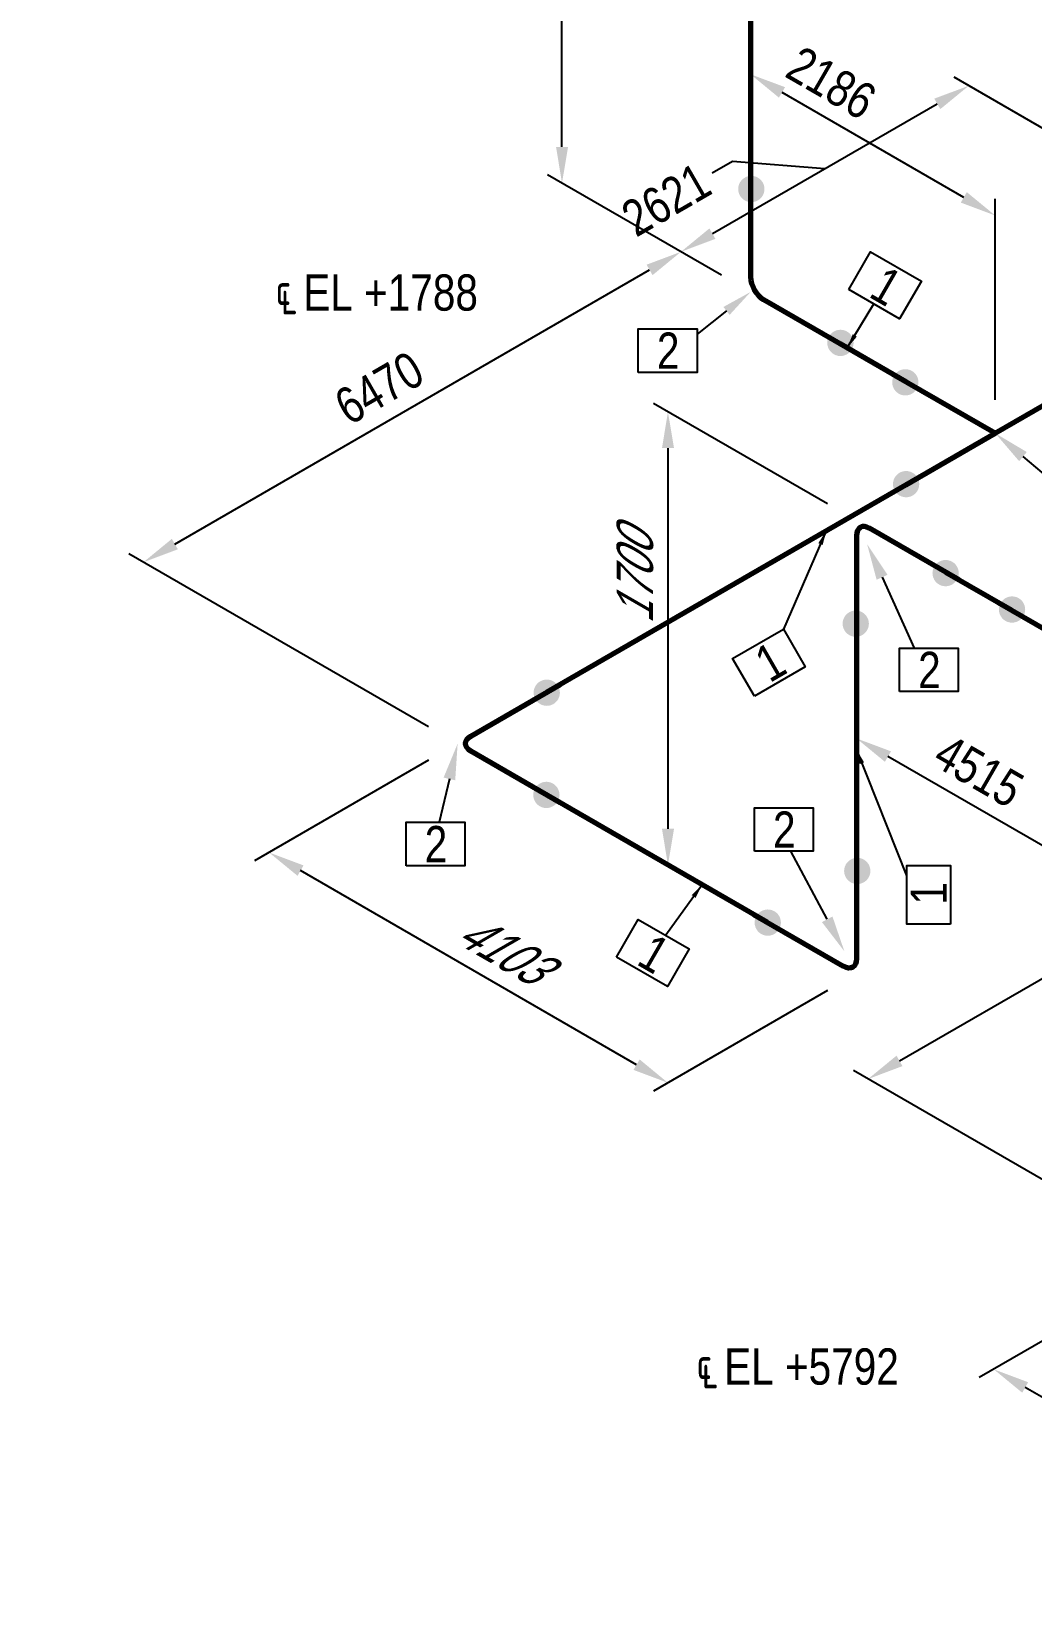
# Model space of a CAD drawing. Header units: millimetres. Extents: x 0 to 594, y 0 to 420.
# Drawn here: x 119.2 to 188.1, y 191.6 to 300.8 of the extents above; entities that cross this region are included whole.
import ezdxf
from ezdxf import colors
from ezdxf.entities.mleader import LeaderData, LeaderLine
from ezdxf.enums import TextEntityAlignment as Align
from ezdxf.math import Vec2, Vec3

# ---------------------------------------------------------------- set-up
doc = ezdxf.new("R2010")
doc.units = ezdxf.units.MM
doc.header["$LTSCALE"] = 0.25
for name, color, linetype in [('용접', 1, 'Continuous'), ('주석', 7, 'Continuous'), ('치수', 1, 'Continuous')]:
    doc.layers.add(name, color=color, linetype=linetype)
doc.layers.add('파이프', color=3, linetype='Continuous', lineweight=70)
doc.styles.add('AdskIsoAnnotation', font='arial.ttf', dxfattribs={"width": 0.8, "height": 1})
doc.styles.add('AdskIsoMetric', font='arial.ttf', dxfattribs={"width": 0.8, "height": 2.5})
doc.styles.add('AdskIsoMetric-30', font='arial.ttf', dxfattribs={"width": 0.8, "height": 2.5})
doc.styles.add('AdskIsoMetric30', font='arial.ttf', dxfattribs={"width": 0.8, "oblique": 30, "height": 2.5})
doc.styles.get("Standard").update_dxf_attribs({"font": 'arial.ttf'})
doc.dimstyles.new('AdskIsoMetric', dxfattribs={"dimtxt": 2.5, "dimasz": 2.5, "dimexe": 1, "dimexo": 2, "dimgap": 0.8, "dimtad": 1, "dimdec": 0, "dimrnd": 1, "dimzin": 0, "dimdsep": 46, "dimtxsty": 'AdskIsoMetric', "dimcen": 0, "dimclrt": 7, "dimadec": 0, "dimazin": 0, "dimtfac": 1, "dimtdec": 0, "dimtmove": 1, "dimatfit": 3, "dimfxl": 0, "dimfrac": 2, "dimtolj": 1, "dimtzin": 0, "dimarcsym": 0})

# ---------------------------------------------------------------- blocks, each defined once
blk = doc.blocks.new('*D105')
at = {"layer": 'Defpoints', "color": 0}
for p in [(155.74, 320.29), (168.73, 312.79), (168.73, 282.9)]:
    blk.add_point(p, dxfattribs=at)
at = {"layer": '치수', "color": 0, "lineweight": -2}
for p, q in [((155.74, 292.9), (155.74, 317.79)), ((166.73, 284.05), (154.74, 290.98))]:
    blk.add_line(p, q, dxfattribs=at)
at = {"layer": '치수', "color": 0}
for points in [[(155.33, 317.79), (156.16, 317.79), (155.74, 320.29)], [(155.33, 292.9), (156.16, 292.9), (155.74, 290.4)]]:
    blk.add_solid(points, dxfattribs=at)
at = {"layer": '치수', "color": 7, "insert": (153.48, 306.65), "char_height": 2.5, "attachment_point": 5, "rotation": 90, "style": 'AdskIsoMetric30'}
blk.add_mtext('\\A1;2283', dxfattribs=at)
blk = doc.blocks.new('*D106')
at = {"layer": 'Defpoints', "color": 0}
for p in [(168.73, 297.9), (168.73, 282.9), (185.59, 273.17)]:
    blk.add_point(p, dxfattribs=at)
at = {"layer": '치수', "color": 0, "lineweight": -2}
for p, q in [((183.43, 289.42), (170.9, 296.65)), ((185.59, 275.48), (185.59, 289.32))]:
    blk.add_line(p, q, dxfattribs=at)
at = {"layer": '치수', "color": 0}
for points in [[(171.11, 297.01), (170.69, 296.29), (168.73, 297.9)], [(183.63, 289.78), (183.22, 289.06), (185.59, 288.17)]]:
    blk.add_solid(points, dxfattribs=at)
at = {"layer": '치수', "color": 7, "insert": (174.3, 297.3), "char_height": 2.5, "attachment_point": 5, "rotation": 330, "style": 'AdskIsoMetric-30'}
blk.add_mtext('\\A1;2186', dxfattribs=at)
blk = doc.blocks.new('*D69')
at = {"layer": 'Defpoints', "color": 0}
for p in [(163.94, 285.67), (185.59, 273.17), (148.55, 251.78)]:
    blk.add_point(p, dxfattribs=at)
at = {"layer": '치수', "color": 0, "lineweight": -2}
for p, q in [((129.06, 265.53), (161.78, 284.42)), ((146.55, 252.94), (125.9, 264.86))]:
    blk.add_line(p, q, dxfattribs=at)
at = {"layer": '치수', "color": 0}
for points in [[(161.57, 284.78), (161.98, 284.06), (163.94, 285.67)], [(128.86, 265.89), (129.27, 265.17), (126.9, 264.28)]]:
    blk.add_solid(points, dxfattribs=at)
at = {"layer": '치수', "color": 7, "insert": (143.15, 276.28), "char_height": 2.5, "attachment_point": 5, "rotation": 30, "style": 'AdskIsoMetric-30'}
blk.add_mtext('\\A1;6470', dxfattribs=at)
blk = doc.blocks.new('*D70')
at = {"layer": 'Defpoints', "color": 0}
for p in [(183.77, 297.11), (205.42, 284.61), (185.59, 273.17)]:
    blk.add_point(p, dxfattribs=at)
at = {"layer": '치수', "color": 0, "lineweight": -2}
for p, q in [((203.42, 285.77), (182.77, 297.69)), ((166.11, 286.92), (181.6, 295.86)), ((167.48, 291.88), (166.09, 291.08)), ((173.85, 291.39), (167.48, 291.88))]:
    blk.add_line(p, q, dxfattribs=at)
at = {"layer": '치수', "color": 0}
for points in [[(181.39, 296.22), (181.81, 295.5), (183.77, 297.11)], [(165.9, 287.28), (166.31, 286.56), (163.94, 285.67)]]:
    blk.add_solid(points, dxfattribs=at)
at = {"layer": '치수', "color": 7, "insert": (162.92, 289.25), "char_height": 2.5, "attachment_point": 5, "rotation": 30, "style": 'AdskIsoMetric-30'}
blk.add_mtext('\\A1;2621', dxfattribs=at)
blk = doc.blocks.new('*D71')
at = {"layer": 'Defpoints', "color": 0}
for p in [(148.55, 251.78), (135.56, 244.28), (176.03, 235.91)]:
    blk.add_point(p, dxfattribs=at)
at = {"layer": '치수', "color": 0, "lineweight": -2}
for p, q in [((146.55, 250.63), (134.56, 243.7)), ((160.88, 229.66), (137.72, 243.03)), ((174.03, 234.76), (162.04, 227.84))]:
    blk.add_line(p, q, dxfattribs=at)
at = {"layer": '치수', "color": 0}
for points in [[(137.93, 243.39), (137.52, 242.67), (135.56, 244.28)], [(161.09, 230.02), (160.67, 229.3), (163.04, 228.41)]]:
    blk.add_solid(points, dxfattribs=at)
at = {"layer": '치수', "color": 7, "insert": (151.57, 237.66), "char_height": 2.5, "attachment_point": 5, "rotation": 330, "style": 'AdskIsoMetric30'}
blk.add_mtext('\\A1;4103', dxfattribs=at)
blk = doc.blocks.new('*D72')
at = {"layer": 'Defpoints', "color": 0}
for p in [(176.03, 267.14), (163.04, 243.41), (176.03, 235.91)]:
    blk.add_point(p, dxfattribs=at)
at = {"layer": '치수', "color": 0, "lineweight": -2}
for p, q in [((174.03, 268.3), (162.04, 275.22)), ((163.04, 272.14), (163.04, 245.91))]:
    blk.add_line(p, q, dxfattribs=at)
at = {"layer": '치수', "color": 0}
for points in [[(162.63, 272.14), (163.46, 272.14), (163.04, 274.64)], [(162.63, 245.91), (163.46, 245.91), (163.04, 243.41)]]:
    blk.add_solid(points, dxfattribs=at)
at = {"layer": '치수', "color": 7, "insert": (160.78, 263.13), "char_height": 2.5, "attachment_point": 5, "rotation": 90, "style": 'AdskIsoMetric30'}
blk.add_mtext('\\A1;1700', dxfattribs=at)
blk = doc.blocks.new('*D73')
at = {"layer": 'Defpoints', "color": 0}
for p in [(176.03, 267.14), (192.89, 257.41), (176.03, 252.14)]:
    blk.add_point(p, dxfattribs=at)
at = {"layer": '치수', "color": 0, "lineweight": -2}
for p, q in [((192.89, 255.1), (192.89, 241.25)), ((190.73, 243.66), (178.2, 250.89))]:
    blk.add_line(p, q, dxfattribs=at)
at = {"layer": '치수', "color": 0}
for points in [[(178.41, 251.25), (177.99, 250.53), (176.03, 252.14)], [(190.93, 244.02), (190.52, 243.3), (192.89, 242.41)]]:
    blk.add_solid(points, dxfattribs=at)
at = {"layer": '치수', "color": 7, "insert": (184.46, 249.89), "char_height": 2.5, "attachment_point": 5, "rotation": 330, "style": 'AdskIsoMetric-30'}
blk.add_mtext('\\A1;4515', dxfattribs=at)
blk = doc.blocks.new('*D76')
at = {"layer": 'Defpoints', "color": 0}
for p in [(222.13, 254.83), (243.78, 242.33), (198.48, 216.17)]:
    blk.add_point(p, dxfattribs=at)
at = {"layer": '치수', "color": 0, "lineweight": -2}
for p, q in [((179, 229.92), (219.96, 253.58)), ((196.48, 217.33), (175.83, 229.25))]:
    blk.add_line(p, q, dxfattribs=at)
at = {"layer": '치수', "color": 0}
for points in [[(219.76, 253.94), (220.17, 253.21), (222.13, 254.83)], [(178.79, 230.28), (179.2, 229.56), (176.83, 228.67)]]:
    blk.add_solid(points, dxfattribs=at)
at = {"layer": '치수', "color": 7, "insert": (198.31, 243.69), "char_height": 2.5, "attachment_point": 5, "rotation": 30, "style": 'AdskIsoMetric-30'}
blk.add_mtext('\\A1;12279', dxfattribs=at)
blk = doc.blocks.new('*D77')
at = {"layer": 'Defpoints', "color": 0}
for p in [(198.48, 216.17), (185.49, 208.67), (225.96, 200.31)]:
    blk.add_point(p, dxfattribs=at)
at = {"layer": '치수', "color": 0, "lineweight": -2}
for p, q in [((196.48, 215.02), (184.49, 208.1)), ((210.81, 194.06), (187.66, 207.42)), ((223.96, 199.15), (211.97, 192.23))]:
    blk.add_line(p, q, dxfattribs=at)
at = {"layer": '치수', "color": 0}
for points in [[(187.86, 207.78), (187.45, 207.06), (185.49, 208.67)], [(211.02, 194.42), (210.6, 193.69), (212.97, 192.81)]]:
    blk.add_solid(points, dxfattribs=at)
at = {"layer": '치수', "color": 7, "insert": (201.5, 202.05), "char_height": 2.5, "attachment_point": 5, "rotation": 330, "style": 'AdskIsoMetric30'}
blk.add_mtext('\\A1;2487', dxfattribs=at)
blk = doc.blocks.new('*D90')
at = {"layer": 'Defpoints', "color": 0}
for p in [(203.6, 191.98), (233.91, 174.48), (146.96, 124.28)]:
    blk.add_point(p, dxfattribs=at)
at = {"layer": '치수', "color": 0, "lineweight": -2}
for p, q in [((231.91, 175.64), (202.6, 192.56)), ((118.82, 143.03), (201.44, 190.73)), ((144.96, 125.43), (115.65, 142.36))]:
    blk.add_line(p, q, dxfattribs=at)
at = {"layer": '치수', "color": 0}
for points in [[(201.23, 191.09), (201.65, 190.37), (203.6, 191.98)], [(118.61, 143.39), (119.02, 142.67), (116.65, 141.78)]]:
    blk.add_solid(points, dxfattribs=at)
at = {"layer": '치수', "color": 7, "insert": (157.86, 168.19), "char_height": 2.5, "attachment_point": 5, "rotation": 30, "style": 'AdskIsoMetric-30'}
blk.add_mtext('\\A1;2000', dxfattribs=at)
blk = doc.blocks.new('엘보우-9-Iso2DSkew90')
at = {"color": 0, "linetype": 'ByBlock', "lineweight": -2, "extrusion": (-6.48284e-09, -0.816497, -0.57735)}
for p, q in [((-0.9, 0.52), (-7.07, 4.08)), ((7.07, 4.08), (0.9, 0.52))]:
    blk.add_line(p, q, dxfattribs=at)
at = {"linetype": 'ByBlock', "extrusion": (4.09001e-18, -3.24739e-26, -1)}
blk.add_ellipse((0, 1.04), major_axis=(-1.28, 0), ratio=0.57735, start_param=3.926991, end_param=5.497787, dxfattribs=at)
blk = doc.blocks.new('엘보우-10-Iso2DSkew90')
at = {"color": 0, "linetype": 'ByBlock', "lineweight": -2, "extrusion": (-0.707107, -0.408248, 0.57735)}
for p, q in [((0, -1.04), (0, -8.16)), ((7.07, -4.08), (0.9, -0.52))]:
    blk.add_line(p, q, dxfattribs=at)
at = {"linetype": 'ByBlock'}
blk.add_ellipse((0.9, -1.57), major_axis=(-0.64, 1.11), ratio=0.57735, start_param=-0.785398, end_param=0.785398, dxfattribs=at)
blk = doc.blocks.new('엘보우-2-Iso2DSkew180')
at = {"color": 0, "linetype": 'ByBlock', "lineweight": -2, "extrusion": (0.707107, 0.408248, -0.57735)}
for p, q in [((0, 8.16), (0, 1.04)), ((-0.9, 0.52), (-7.07, 4.08))]:
    blk.add_line(p, q, dxfattribs=at)
at = {"linetype": 'ByBlock', "extrusion": (3.14741e-17, -1.10026e-16, -1)}
blk.add_ellipse((-0.9, 1.57), major_axis=(-0.64, 1.11), ratio=0.57735, start_param=2.356194, end_param=3.926991, dxfattribs=at)
blk = doc.blocks.new('엘보우-11-Iso2DSkew90')
at = {"color": 0, "linetype": 'ByBlock', "lineweight": -2, "extrusion": (-5.61469e-09, -0.816497, -0.57735)}
for p, q in [((0.9, 0.52), (7.07, 4.08)), ((7.07, -4.08), (0.9, -0.52))]:
    blk.add_line(p, q, dxfattribs=at)
at = {"linetype": 'ByBlock', "extrusion": (-1.84595e-17, 1.66533e-16, -1)}
blk.add_ellipse((1.81, 0), major_axis=(-1.28, 0), ratio=0.57735, start_param=-0.785398, end_param=0.785398, dxfattribs=at)
blk = doc.blocks.new('티-3-Iso2DSkew90')
at = {"color": 0, "linetype": 'ByBlock', "lineweight": -2, "extrusion": (0, 0.816497, 0.57735)}
for p, q in [((0, 0), (-7.07, 4.08)), ((0, 0), (6.17, 3.56)), ((-6.17, -3.56), (0, 0))]:
    blk.add_line(p, q, dxfattribs=at)
blk = doc.blocks.new('엘보우-3-Iso2DSkew180')
at = {"color": 0, "linetype": 'ByBlock', "lineweight": -2, "extrusion": (-0.707107, -0.408248, 0.57735)}
for p, q in [((0, 8.16), (0, 1.04)), ((0.9, -0.52), (7.07, -4.08))]:
    blk.add_line(p, q, dxfattribs=at)
at = {"linetype": 'ByBlock'}
blk.add_ellipse((0.9, 0.52), major_axis=(-0.64, 1.11), ratio=0.57735, start_param=0.785398, end_param=2.356194, dxfattribs=at)
blk = doc.blocks.new('Buttweld')
at = {"lineweight": -2}
blk.add_hatch(color=0, dxfattribs=at).paths.add_polyline_path([(0.044, -0.0026), (0.0433, 0.0053), (0.0413, 0.0129), (0.0379, 0.02), (0.0334, 0.0265), (0.0278, 0.0321), (0.0214, 0.0366), (0.0142, 0.0399), (0.0066, 0.042), (-0.0013, 0.0427), (-0.0091, 0.042), (-0.0168, 0.0399), (-0.0239, 0.0366), (-0.0304, 0.0321), (-0.036, 0.0265), (-0.0405, 0.02), (-0.0438, 0.0129), (-0.0459, 0.0053), (-0.0466, -0.0026), (-0.0459, -0.0105), (-0.0438, -0.0181), (-0.0405, -0.0252), (-0.036, -0.0317), (-0.0304, -0.0373), (-0.0239, -0.0418), (-0.0168, -0.0452), (-0.0091, -0.0472), (-0.0013, -0.0479), (0.0066, -0.0472), (0.0142, -0.0452), (0.0214, -0.0418), (0.0278, -0.0373), (0.0334, -0.0317), (0.0379, -0.0252), (0.0413, -0.0181), (0.0433, -0.0105)], is_closed=False, flags=0)
blk = doc.blocks.new('AnnoRect')
at = {"color": 0, "linetype": 'ByBlock', "lineweight": -2}
blk.add_wipeout([(-0.81, -0.6), (-0.81, 0.6), (0.81, 0.6), (0.81, -0.6)], dxfattribs=at)
blk.add_lwpolyline([(-0.81, -0.6), (-0.81, 0.6), (0.81, 0.6), (0.81, -0.6)], close=True, dxfattribs=at)
at = {"color": 0, "linetype": 'ByBlock', "lineweight": -2, "style": 'AdskIsoAnnotation', "width": 0.8}
blk.add_attdef('XX', text='', height=1, dxfattribs=at).set_placement((0, 0), align=Align.MIDDLE_CENTER)

msp = doc.modelspace()

# ---------------------------------------------------------------- linework, layer by layer
at = {"layer": '파이프'}
for points in [[(168.7336, 305.671), (168.7336, 290.0193)], [(174.8998, 279.3391), (179.4246, 276.7267)], [(169.8682, 264.0893), (179.4246, 269.6067)], [(154.7161, 255.3412), (169.8682, 264.0893)], [(186.7239, 260.968), (182.1991, 263.5804)], [(176.0329, 260.0204), (176.0329, 243.0339)], [(169.8668, 239.4739), (154.7161, 248.2211)]]:
    msp.add_lwpolyline(points, dxfattribs=at)

# ---------------------------------------------------------------- block references
at = {"layer": '용접', "xscale": 20, "yscale": 20, "zscale": 20}
for p, rotation in [((168.7336, 290.0193), 90), ((174.8998, 279.3391), 180), ((179.4246, 269.6067), 180), ((186.7239, 260.968), 180), ((176.0329, 260.0204), 270), ((154.7161, 248.2211), 270), ((176.0329, 243.0339), 90), ((169.8668, 239.4739), 89.99999992046538)]:
    msp.add_blockref('Buttweld', p, dxfattribs=dict(at, rotation=rotation))
for p in [(179.4246, 276.7267), (182.1991, 263.5804), (154.7161, 255.3412)]:
    msp.add_blockref('Buttweld', p, dxfattribs=at)
at = {"layer": '파이프'}
for name, p in [('엘보우-3-Iso2DSkew180', (168.7336, 282.8992)), ('티-3-Iso2DSkew90', (185.5908, 273.1667)), ('엘보우-10-Iso2DSkew90', (176.0329, 267.1405)), ('엘보우-9-Iso2DSkew90', (192.8901, 257.408)), ('엘보우-11-Iso2DSkew90', (148.5499, 251.7812)), ('엘보우-2-Iso2DSkew180', (176.0329, 235.9138))]:
    msp.add_blockref(name, p, dxfattribs=at)

# ---------------------------------------------------------------- texts
at = {"layer": '주석', "char_height": 2.5, "attachment_point": 7, "style": 'AdskIsoAnnotation'}
for s, insert in [('{\\Q0;℄ EL +1788}', (136, 281.361)), ('{\\Q0;℄ EL +5792}', (165, 207.361))]:
    msp.add_mtext(s, dxfattribs=dict(at, insert=insert))

# ---------------------------------------------------------------- dimensions: what is measured, and where the dimension line sits
at = {"layer": '치수'}
for base, p1, p2, angle, text, override, picture, middle in [((155.7432, 320.291), (168.7336, 282.8992), (168.7336, 312.791), 90, '2283', {"dimtad": 0, "dimlfac": 76.358931, "dimtxsty": 'AdskIsoMetric30', "dimse1": 0, "dimse2": 1, "dimsd1": 0, "dimsd2": 0, "dimtmove": 1}, '*D105', (153.4761, 306.6541)), ((168.7336, 297.8992), (185.5908, 273.1667), (168.7336, 282.8992), 150, '2186', {"dimtad": 0, "dimlfac": 112.317237, "dimtxsty": 'AdskIsoMetric-30', "dimse1": 0, "dimse2": 1, "dimsd1": 0, "dimsd2": 0, "dimtmove": 1}, '*D106', (174.3026, 297.3018)), ((183.7676, 297.1141), (185.5908, 273.1667), (205.4182, 284.6141), 30, '2621', {"dimtad": 0, "dimlfac": 114.482387, "dimtxsty": 'AdskIsoMetric-30', "dimse1": 1, "dimse2": 0, "dimsd1": 0, "dimsd2": 0, "dimtmove": 1}, '*D70', (165.3989, 290.6839)), ((163.9401, 285.6667), (148.5499, 251.7812), (185.5908, 273.1667), 30, '6470', {"dimtad": 0, "dimlfac": 151.278253, "dimtxsty": 'AdskIsoMetric-30', "dimse1": 0, "dimse2": 1, "dimsd1": 0, "dimsd2": 0, "dimtmove": 1}, '*D69', (143.1534, 276.2824)), ((163.0426, 243.4138), (176.0329, 267.1405), (176.0329, 235.9138), 270, '1700', {"dimtad": 0, "dimlfac": 54.450857, "dimtxsty": 'AdskIsoMetric30', "dimse1": 0, "dimse2": 1, "dimsd1": 0, "dimsd2": 0, "dimtmove": 1}, '*D72', (160.7763, 263.1296)), ((176.0329, 252.1405), (192.8901, 257.408), (176.0329, 267.1405), 150, '4515', {"dimtad": 0, "dimlfac": 231.961729, "dimtxsty": 'AdskIsoMetric-30', "dimse1": 0, "dimse2": 1, "dimsd1": 0, "dimsd2": 0, "dimtmove": 1}, '*D73', (184.4615, 249.8911)), ((222.1292, 254.8257), (198.4815, 216.1727), (243.7798, 242.3257), 30, '12279', {"dimtad": 0, "dimlfac": 234.755939, "dimtxsty": 'AdskIsoMetric-30', "dimse1": 0, "dimse2": 1, "dimsd1": 0, "dimsd2": 0, "dimtmove": 1}, '*D76', (198.3136, 243.6927)), ((135.5595, 244.2812), (176.0329, 235.9138), (148.5499, 251.7812), 150, '4103', {"dimtad": 0, "dimlfac": 129.299576, "dimtxsty": 'AdskIsoMetric30', "dimse1": 0, "dimse2": 0, "dimsd1": 0, "dimsd2": 0, "dimtmove": 1}, '*D71', (151.5673, 237.6559)), ((185.4911, 208.6727), (225.9645, 200.3054), (198.4815, 216.1727), 150, '2487', {"dimtad": 0, "dimlfac": 78.376972, "dimtxsty": 'AdskIsoMetric30', "dimse1": 0, "dimse2": 0, "dimsd1": 0, "dimsd2": 0, "dimtmove": 1}, '*D77', (201.4997, 202.048)), ((203.6032, 191.9825), (146.9611, 124.2801), (233.9141, 174.4825), 30, '2000', {"dimtad": 0, "dimlfac": 19.919375, "dimtxsty": 'AdskIsoMetric-30', "dimse1": 0, "dimse2": 0, "dimsd1": 0, "dimsd2": 0, "dimtmove": 1}, '*D90', (157.8604, 168.1897))]:
    dim = msp.add_linear_dim(base=base, p1=p1, p2=p2, angle=angle, text=text, dimstyle='AdskIsoMetric', override=override, dxfattribs=at)
    dim.commit()
    dim.dimension.update_dxf_attribs({"geometry": picture, "text_midpoint": middle, "dimtype": 160})

# ---------------------------------------------------------------- leaders
at = {"layer": '주석'}
ml = msp.add_multileader_mtext('Standard', dxfattribs=at)
ml.set_content('')
ml.set_leader_properties()
ml.build(insert=Vec2(0, 0))
ml.multileader.update_dxf_attribs({"dogleg_length": 0, "arrow_head_size": 2.1106})
ctx = ml.context
ctx.base_point, ctx.arrow_head_size, ctx.plane_origin = Vec3(165.0476, 279.999), 2.1106, Vec3(0, -27.639)
notes = []
notes.append((ctx, [(0, (1, 1, 0), (165.0476, 279.999), (-1, 0), 0, [(0, [(168.7336, 282.8992)], 0, [])])]))
ctx.mtext, ml.multileader.dxf.content_type = None, 0
ml = msp.add_multileader_mtext('Standard', dxfattribs=at)
ml.set_content('')
ml.set_leader_properties()
ml.build(insert=Vec2(0, 0))
ml.multileader.update_dxf_attribs({"dogleg_length": 0, "arrow_head_size": 0})
ctx = ml.context
ctx.base_point, ctx.arrow_head_size, ctx.plane_origin = Vec3(177.2247, 282.0766), 0, Vec3(0, -27.639)
notes.append((ctx, [(0, (1, 1, 0), (177.2247, 282.0766), (-1, 0), 0, [(0, [(175.3985, 279.0512)], 0, [])])]))
ctx.mtext, ml.multileader.dxf.content_type = None, 0
ml = msp.add_multileader_mtext('Standard', dxfattribs=at)
ml.set_content('')
ml.set_leader_properties()
ml.build(insert=Vec2(0, 0))
ml.multileader.update_dxf_attribs({"dogleg_length": 0, "arrow_head_size": 2.5})
ctx = ml.context
ctx.base_point, ctx.arrow_head_size, ctx.plane_origin = Vec3(191, 268.611), 2.5, Vec3(0, -27.639)
notes.append((ctx, [(0, (1, 1, 0), (191, 268.611), (-1, 0), 0, [(0, [(185.5908, 273.1667)], 0, [])])]))
ctx.mtext, ml.multileader.dxf.content_type = None, 0
ml = msp.add_multileader_mtext('Standard', dxfattribs=at)
ml.set_content('')
ml.set_leader_properties()
ml.build(insert=Vec2(0, 0))
ml.multileader.update_dxf_attribs({"dogleg_length": 0, "arrow_head_size": 0})
ctx = ml.context
ctx.base_point, ctx.arrow_head_size, ctx.plane_origin = Vec3(171.0039, 259.6697), 0, Vec3(0, -27.639)
notes.append((ctx, [(0, (1, 1, 0), (171.0039, 259.6697), (-1, 0), 0, [(0, [(173.9507, 266.4463)], 0, [])])]))
ctx.mtext, ml.multileader.dxf.content_type = None, 0
ml = msp.add_multileader_mtext('Standard', dxfattribs=at)
ml.set_content('')
ml.set_leader_properties()
ml.build(insert=Vec2(0, 0))
ml.multileader.update_dxf_attribs({"dogleg_length": 0, "arrow_head_size": 2.5})
ctx = ml.context
ctx.base_point, ctx.arrow_head_size, ctx.plane_origin = Vec3(180, 258.361), 2.5, Vec3(0, -27.639)
notes.append((ctx, [(0, (1, 1, 0), (180, 258.361), (-1, 0), 0, [(0, [(176.7644, 265.5216)], 0, [])])]))
ctx.mtext, ml.multileader.dxf.content_type = None, 0
ml = msp.add_multileader_mtext('Standard', dxfattribs=at)
ml.set_content('')
ml.set_leader_properties()
ml.build(insert=Vec2(0, 0))
ml.multileader.update_dxf_attribs({"dogleg_length": 0, "arrow_head_size": 2.5})
ctx = ml.context
ctx.base_point, ctx.arrow_head_size, ctx.plane_origin = Vec3(147.2857, 246.361), 2.5, Vec3(0, -27.639)
notes.append((ctx, [(0, (1, 1, 0), (147.2857, 246.361), (-1, 0), 0, [(0, [(148.5499, 251.7812)], 0, [])])]))
ctx.mtext, ml.multileader.dxf.content_type = None, 0
ml = msp.add_multileader_mtext('Standard', dxfattribs=at)
ml.set_content('')
ml.set_leader_properties()
ml.build(insert=Vec2(0, 0))
ml.multileader.update_dxf_attribs({"dogleg_length": 0, "arrow_head_size": 0})
ctx = ml.context
ctx.base_point, ctx.arrow_head_size, ctx.plane_origin = Vec3(179.5, 242.6213), 0, Vec3(0, -27.639)
notes.append((ctx, [(0, (1, 1, 0), (179.5, 242.6213), (-1, 0), 0, [(0, [(176.0329, 251.361)], 0, [])])]))
ctx.mtext, ml.multileader.dxf.content_type = None, 0
ml = msp.add_multileader_mtext('Standard', dxfattribs=at)
ml.set_content('')
ml.set_leader_properties()
ml.build(insert=Vec2(0, 0))
ml.multileader.update_dxf_attribs({"dogleg_length": 0, "arrow_head_size": 2.5})
ctx = ml.context
ctx.base_point, ctx.arrow_head_size, ctx.plane_origin = Vec3(171.5, 244.361), 2.5, Vec3(0, -27.639)
notes.append((ctx, [(0, (1, 1, 0), (171.5, 244.361), (-1, 0), 0, [(0, [(175.1967, 237.4722)], 0, [])])]))
ctx.mtext, ml.multileader.dxf.content_type = None, 0
ml = msp.add_multileader_mtext('Standard', dxfattribs=at)
ml.set_content('')
ml.set_leader_properties()
ml.build(insert=Vec2(0, 0))
ml.multileader.update_dxf_attribs({"dogleg_length": 0, "arrow_head_size": 0})
ctx = ml.context
ctx.base_point, ctx.arrow_head_size, ctx.plane_origin = Vec3(162.8848, 238.5822), 0, Vec3(0, -27.639)
notes.append((ctx, [(0, (1, 1, 0), (162.8848, 238.5822), (-1, 0), 0, [(0, [(165.3995, 242.053)], 0, [])])]))
ctx.mtext, ml.multileader.dxf.content_type = None, 0
for ctx, leaders in notes:
    for number, flags, end, landing, length, lines in leaders:
        leader = LeaderData()
        leader.index, (leader.has_last_leader_line, leader.has_dogleg_vector, leader.attachment_direction) = number, flags
        leader.last_leader_point, leader.dogleg_vector, leader.dogleg_length = Vec3(end), Vec3(landing), length
        for number, points, colour, breaks in lines:
            line = LeaderLine()
            line.index, line.vertices, line.color, line.breaks = number, Vec3.list(points), colors.encode_raw_color(colour), breaks
            leader.lines.append(line)
        ctx.leaders.append(leader)

# ---------------------------------------------------------------- next in the draw order: block references
ref = msp.add_blockref('AnnoRect', (178, 283.361), dxfattribs=dict(at, xscale=2.500000000000001, yscale=2.500000000000001, zscale=2.500000000000001, rotation=329.9999997102165))
ref.add_attrib('XX_001', '1', (176.79, 282.6103), dxfattribs={"layer": '0', "color": 0, "linetype": 'ByBlock', "lineweight": -2, "height": 2.5, "rotation": 330, "style": 'AdskIsoAnnotation', "width": 0.8})
ref = msp.add_blockref('AnnoRect', (163.0238, 278.861), dxfattribs=dict(at, xscale=2.5, yscale=2.5, zscale=2.5))
ref.add_attrib('XX_001', '2', (162.2796, 277.6059), dxfattribs={"layer": '0', "color": 0, "linetype": 'ByBlock', "lineweight": -2, "height": 2.5, "style": 'AdskIsoAnnotation', "width": 0.8})
ref = msp.add_blockref('AnnoRect', (170, 257.361), dxfattribs=dict(at, xscale=2.5, yscale=2.5, zscale=2.5, rotation=29.9999997012805))
ref.add_attrib('XX_001', '1', (170.0451, 255.9377), dxfattribs={"layer": '0', "color": 0, "linetype": 'ByBlock', "lineweight": -2, "height": 2.5, "rotation": 30, "style": 'AdskIsoAnnotation', "width": 0.8})
ref = msp.add_blockref('AnnoRect', (181.0238, 256.861), dxfattribs=dict(at, xscale=2.5, yscale=2.5, zscale=2.5))
ref.add_attrib('XX_001', '2', (180.2796, 255.6059), dxfattribs={"layer": '0', "color": 0, "linetype": 'ByBlock', "lineweight": -2, "height": 2.5, "style": 'AdskIsoAnnotation', "width": 0.8})
ref = msp.add_blockref('AnnoRect', (171.0238, 245.861), dxfattribs=dict(at, xscale=2.5, yscale=2.5, zscale=2.5))
ref.add_attrib('XX_001', '2', (170.2796, 244.6059), dxfattribs={"layer": '0', "color": 0, "linetype": 'ByBlock', "lineweight": -2, "height": 2.5, "style": 'AdskIsoAnnotation', "width": 0.8})
ref = msp.add_blockref('AnnoRect', (147.0238, 244.861), dxfattribs=dict(at, xscale=2.5, yscale=2.5, zscale=2.5))
ref.add_attrib('XX_001', '2', (146.2796, 243.6059), dxfattribs={"layer": '0', "color": 0, "linetype": 'ByBlock', "lineweight": -2, "height": 2.5, "style": 'AdskIsoAnnotation', "width": 0.8})
ref = msp.add_blockref('AnnoRect', (181, 241.361), dxfattribs=dict(at, xscale=2.5, yscale=2.5, zscale=2.5, rotation=89.99999969117975))
ref.add_attrib('XX_001', '1', (182.2551, 240.6884), dxfattribs={"layer": '0', "color": 0, "linetype": 'ByBlock', "lineweight": -2, "height": 2.5, "rotation": 90, "style": 'AdskIsoAnnotation', "width": 0.8})
ref = msp.add_blockref('AnnoRect', (162, 237.361), dxfattribs=dict(at, xscale=2.5, yscale=2.5, zscale=2.5, rotation=329.9999997017389))
ref.add_attrib('XX_001', '1', (160.79, 236.6103), dxfattribs={"layer": '0', "color": 0, "linetype": 'ByBlock', "lineweight": -2, "height": 2.5, "rotation": 330, "style": 'AdskIsoAnnotation', "width": 0.8})

doc.saveas('drawing.dxf')
